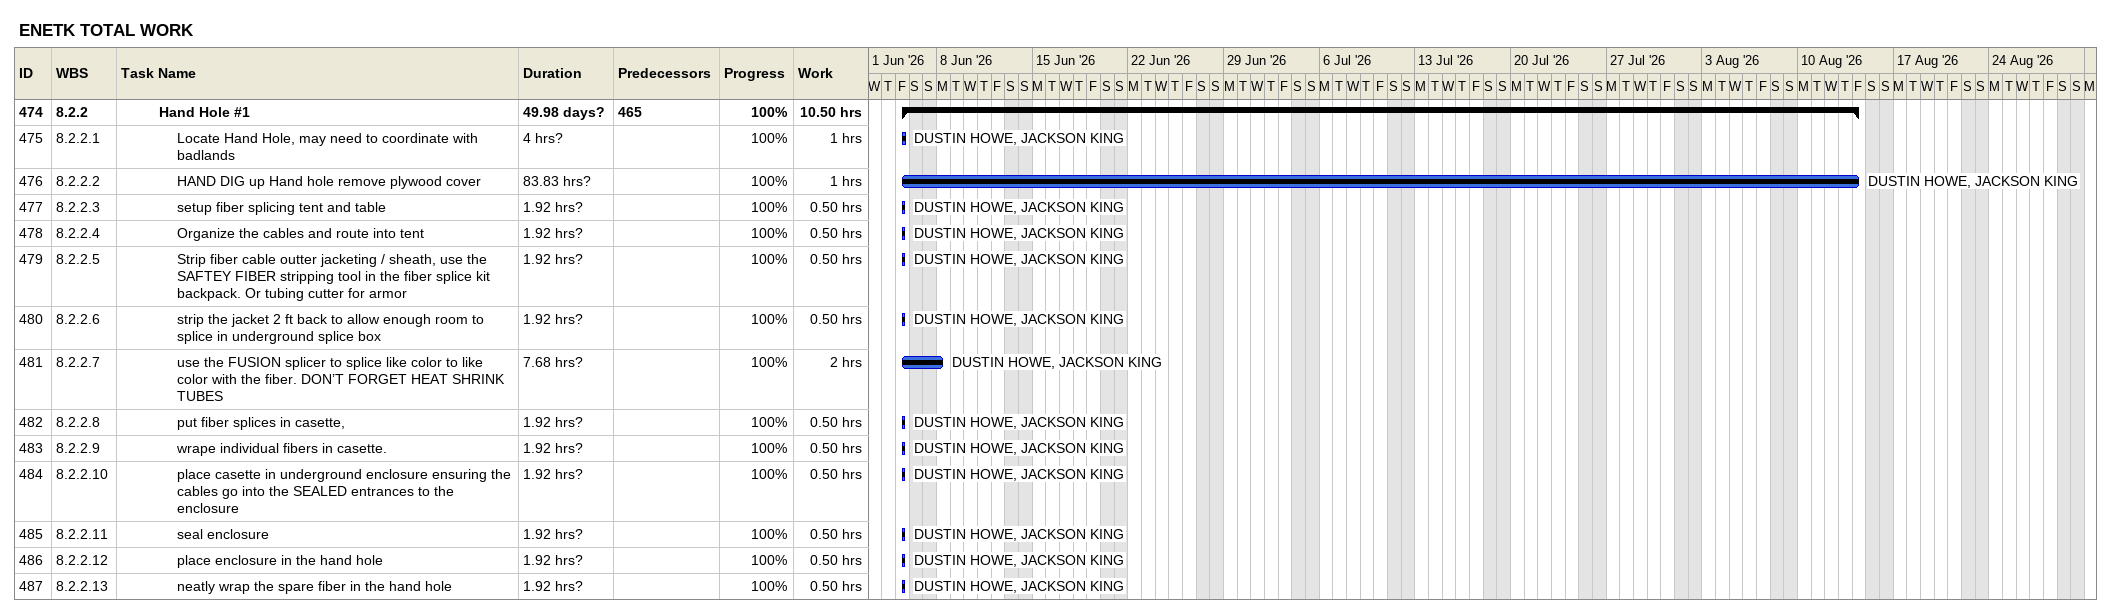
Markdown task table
ENETK TOTAL WORK

| ID | WBS | Task | Duration | Start | Finish | Predecessors | Resources | % complete | Work (h) |
|---|---|---|---|---|---|---|---|---|---|
| 474 | 8.2.2 | **Hand Hole #1** | 49.98d? | 2026-06-05 | 2026-08-14 | 465 |  | 100 | 10.50 |
| 475 | 8.2.2.1 | Locate Hand Hole, may need to coordinate with badlands | 4h? | 2026-06-05 | 2026-06-05 |  | DUSTIN HOWE, JACKSON KING | 100 | 1 |
| 476 | 8.2.2.2 | HAND DIG up Hand hole remove plywood cover | 83.83h? | 2026-06-05 | 2026-08-14 |  | DUSTIN HOWE, JACKSON KING | 100 | 1 |
| 477 | 8.2.2.3 | setup fiber splicing tent and table | 1.92h? | 2026-06-05 | 2026-06-05 |  | DUSTIN HOWE, JACKSON KING | 100 | 0.50 |
| 478 | 8.2.2.4 | Organize the cables and route into tent | 1.92h? | 2026-06-05 | 2026-06-05 |  | DUSTIN HOWE, JACKSON KING | 100 | 0.50 |
| 479 | 8.2.2.5 | Strip fiber cable outter jacketing / sheath, use the SAFTEY FIBER stripping tool in the fiber splice kit backpack. Or tubing cutter for armor | 1.92h? | 2026-06-05 | 2026-06-05 |  | DUSTIN HOWE, JACKSON KING | 100 | 0.50 |
| 480 | 8.2.2.6 | strip the jacket 2 ft back to allow enough room to splice in underground splice box | 1.92h? | 2026-06-05 | 2026-06-05 |  | DUSTIN HOWE, JACKSON KING | 100 | 0.50 |
| 481 | 8.2.2.7 | use the FUSION splicer to splice like color to like color with the fiber. DON’T FORGET HEAT SHRINK TUBES | 7.68h? | 2026-06-05 | 2026-06-08 |  | DUSTIN HOWE, JACKSON KING | 100 | 2 |
| 482 | 8.2.2.8 | put fiber splices in casette, | 1.92h? | 2026-06-05 | 2026-06-05 |  | DUSTIN HOWE, JACKSON KING | 100 | 0.50 |
| 483 | 8.2.2.9 | wrape individual fibers in casette. | 1.92h? | 2026-06-05 | 2026-06-05 |  | DUSTIN HOWE, JACKSON KING | 100 | 0.50 |
| 484 | 8.2.2.10 | place casette in underground enclosure ensuring the cables go into the SEALED entrances to the enclosure | 1.92h? | 2026-06-05 | 2026-06-05 |  | DUSTIN HOWE, JACKSON KING | 100 | 0.50 |
| 485 | 8.2.2.11 | seal enclosure | 1.92h? | 2026-06-05 | 2026-06-05 |  | DUSTIN HOWE, JACKSON KING | 100 | 0.50 |
| 486 | 8.2.2.12 | place enclosure in the hand hole | 1.92h? | 2026-06-05 | 2026-06-05 |  | DUSTIN HOWE, JACKSON KING | 100 | 0.50 |
| 487 | 8.2.2.13 | neatly wrap the spare fiber in the hand hole | 1.92h? | 2026-06-05 | 2026-06-05 |  | DUSTIN HOWE, JACKSON KING | 100 | 0.50 |
